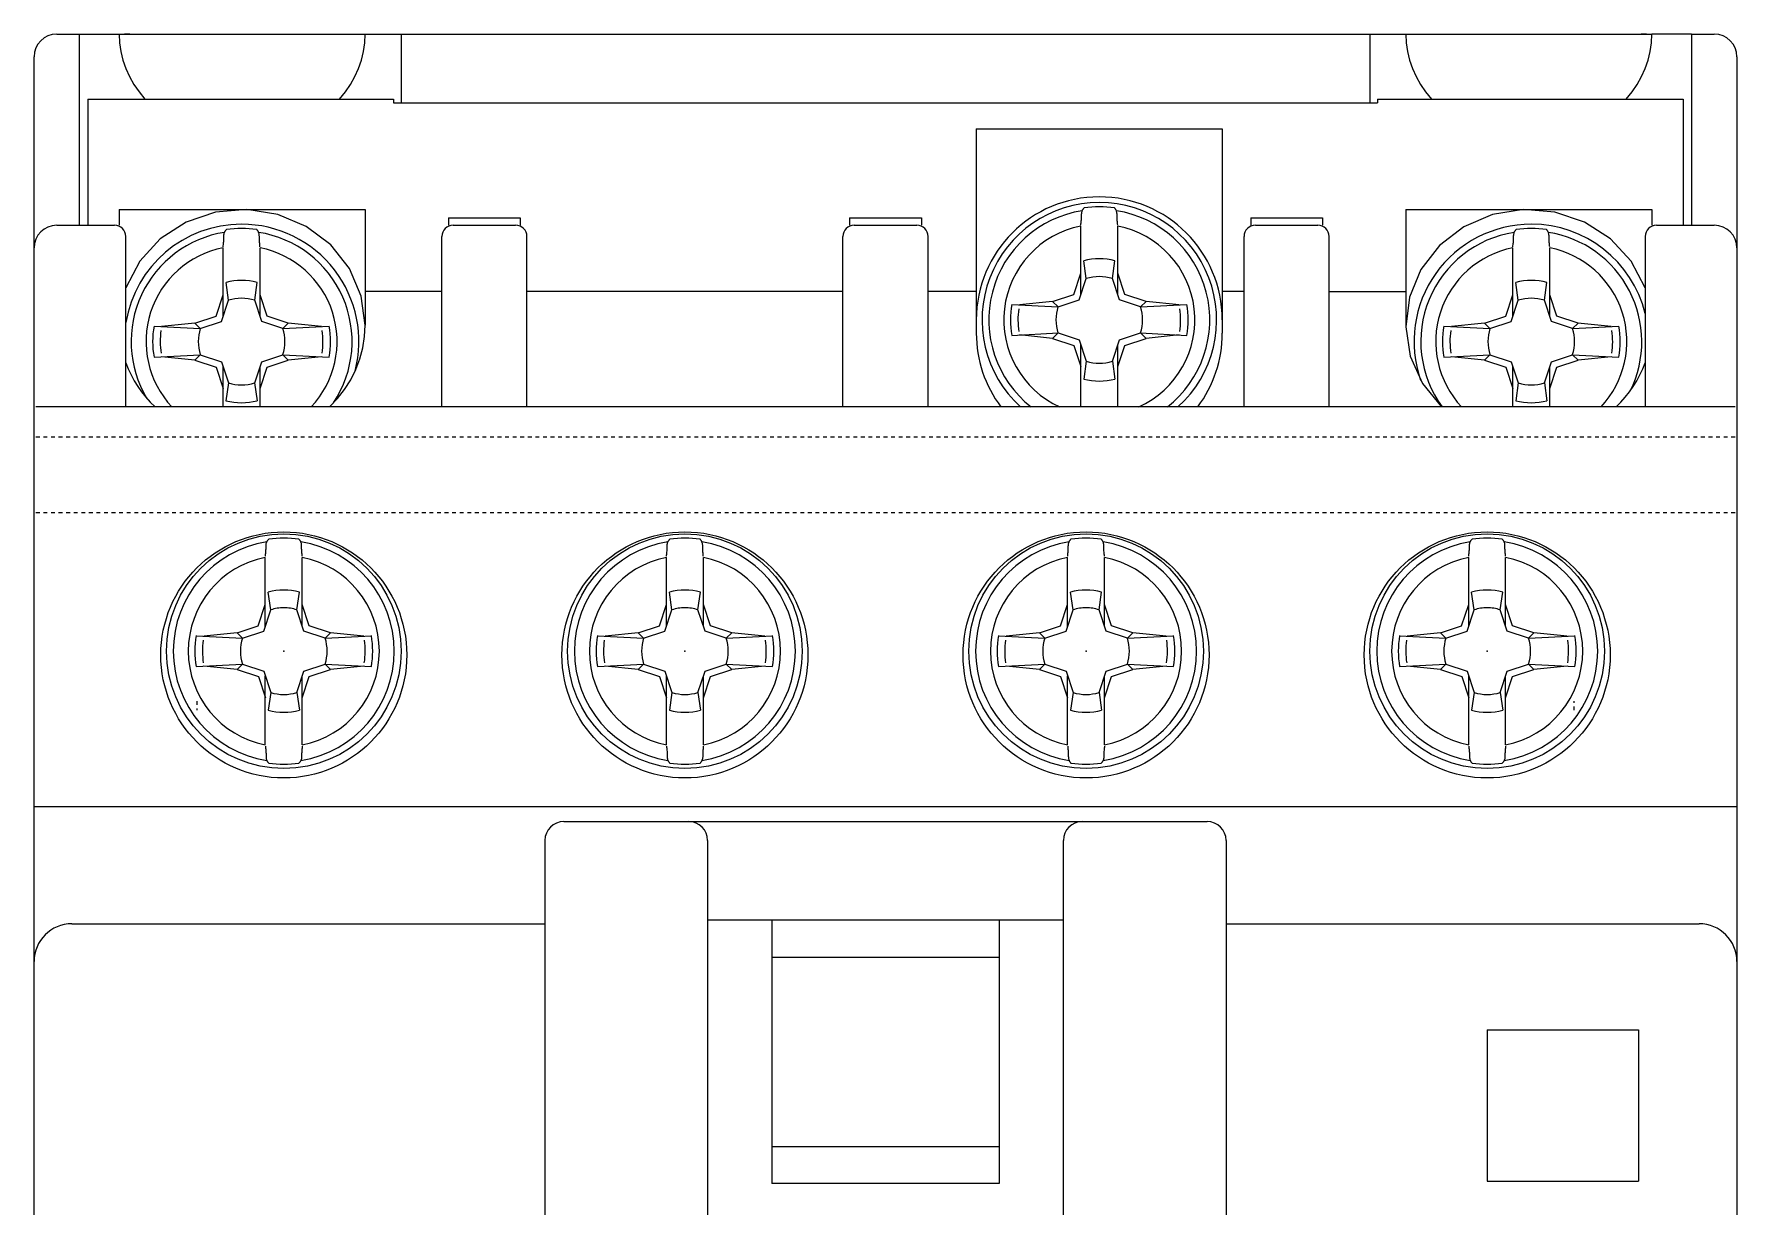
# Model space of a CAD drawing. Extents: x 0 to 45, y 0 to 119.
# Drawn here: x 0 to 45, y 88.26 to 119.24 of the extents above; entities that cross this region are included whole.
import ezdxf

# ---------------------------------------------------------------- set-up
doc = ezdxf.new("R2010")
doc.units = 0
doc.linetypes.add('CADRA_NC', pattern=[0.266568, 0.022214, -0.066642, 0.022214, -0.066642, 0.022214, -0.066642])
doc.layers.add('ALPHA', color=255, linetype='CONTINUOUS')
doc.layers.add('HACHURES', color=9, linetype='CONTINUOUS')

# ---------------------------------------------------------------- blocks, each defined once
blk = doc.blocks.new('ƯETYWETYWETYE2WT')
at = {"layer": 'ALPHA'}
for p, q in [((161201.772, 61702.559), (161243.922, 61702.559)), ((161202.372, 61697.509), (161202.372, 61702.559)), ((161210.872, 61702.559), (161210.872, 61700.743)), ((161236.472, 61702.559), (161236.472, 61700.743)), ((161244.972, 61702.559), (161243.922, 61702.559)), ((161244.972, 61702.559), (161244.972, 61697.509)), ((161244.972, 61702.559), (161245.572, 61702.559)), ((161201.172, 61632.859), (161201.172, 61701.959)), ((161246.172, 61701.959), (161246.172, 61632.859)), ((161202.597, 61700.841), (161202.597, 61697.509)), ((161202.597, 61700.841), (161210.672, 61700.841)), ((161210.672, 61700.841), (161210.672, 61700.743)), ((161236.672, 61700.841), (161236.672, 61700.743)), ((161236.672, 61700.841), (161244.747, 61700.841)), ((161244.747, 61700.841), (161244.747, 61697.509)), ((161210.672, 61700.743), (161236.672, 61700.743)), ((161226.072, 61700.059), (161232.572, 61700.059)), ((161226.072, 61700.059), (161226.072, 61694.659)), ((161232.572, 61700.059), (161232.572, 61694.659)), ((161203.422, 61697.926), (161209.922, 61697.926)), ((161203.422, 61697.926), (161203.422, 61697.509)), ((161209.922, 61697.926), (161209.922, 61694.866)), ((161212.123, 61697.709), (161212.123, 61697.509)), ((161212.123, 61697.709), (161214.022, 61697.709)), ((161214.022, 61697.709), (161214.022, 61697.509)), ((161222.722, 61697.709), (161222.722, 61697.509)), ((161222.722, 61697.709), (161224.622, 61697.709)), ((161224.622, 61697.709), (161224.622, 61697.509)), ((161233.322, 61697.709), (161233.322, 61697.509)), ((161233.322, 61697.709), (161235.222, 61697.709)), ((161235.222, 61697.709), (161235.222, 61697.509)), ((161237.422, 61697.926), (161243.922, 61697.926)), ((161237.422, 61697.926), (161237.422, 61694.866)), ((161243.922, 61697.926), (161243.922, 61697.509)), ((161201.772, 61697.509), (161203.297, 61697.509)), ((161212.247, 61697.509), (161213.897, 61697.509)), ((161222.847, 61697.509), (161224.497, 61697.509)), ((161228.833, 61695.664), (161228.833, 61697.486)), ((161229.81, 61695.668), (161229.81, 61697.486)), ((161233.447, 61697.509), (161235.097, 61697.509)), ((161244.047, 61697.509), (161245.572, 61697.509)), ((161203.597, 61692.709), (161203.597, 61697.209)), ((161206.167, 61695.091), (161206.167, 61696.913)), ((161207.144, 61695.095), (161207.144, 61696.913)), ((161211.947, 61692.709), (161211.947, 61697.209)), ((161214.197, 61692.709), (161214.197, 61697.209)), ((161222.547, 61692.709), (161222.547, 61697.209)), ((161224.797, 61692.709), (161224.797, 61697.209)), ((161233.147, 61692.709), (161233.147, 61697.209)), ((161235.397, 61692.709), (161235.397, 61697.209)), ((161240.249, 61695.091), (161240.249, 61696.913)), ((161241.226, 61695.095), (161241.226, 61696.913)), ((161243.747, 61697.209), (161243.747, 61692.709)), ((161228.977, 61696.101), (161228.911, 61696.57)), ((161229.667, 61696.101), (161229.734, 61696.571)), ((161206.312, 61695.527), (161206.245, 61695.997)), ((161207.002, 61695.527), (161207.068, 61695.997)), ((161228.647, 61695.679), (161228.833, 61696.245)), ((161228.792, 61695.539), (161228.977, 61696.101)), ((161229.853, 61695.539), (161229.667, 61696.101)), ((161229.995, 61695.682), (161229.81, 61696.243)), ((161240.393, 61695.527), (161240.326, 61695.997)), ((161241.083, 61695.527), (161241.149, 61695.997)), ((161205.981, 61695.106), (161206.167, 61695.671)), ((161206.126, 61694.966), (161206.312, 61695.527)), ((161207.187, 61694.966), (161207.002, 61695.527)), ((161207.33, 61695.109), (161207.144, 61695.67)), ((161211.947, 61695.759), (161209.923, 61695.759)), ((161222.547, 61695.759), (161214.197, 61695.759)), ((161226.072, 61695.759), (161224.797, 61695.759)), ((161228.089, 61695.495), (161227.21, 61695.407)), ((161228.089, 61695.495), (161228.647, 61695.679)), ((161228.231, 61695.354), (161228.089, 61695.495)), ((161228.231, 61695.354), (161228.792, 61695.539)), ((161230.414, 61695.354), (161229.853, 61695.539)), ((161230.557, 61695.497), (161229.996, 61695.682)), ((161230.414, 61695.354), (161230.557, 61695.497)), ((161231.435, 61695.407), (161230.556, 61695.495)), ((161233.147, 61695.759), (161232.572, 61695.759)), ((161235.397, 61695.759), (161237.422, 61695.759)), ((161240.062, 61695.106), (161240.249, 61695.671)), ((161240.208, 61694.966), (161240.393, 61695.527)), ((161241.268, 61694.966), (161241.083, 61695.527)), ((161241.411, 61695.109), (161241.226, 61695.67)), ((161205.423, 61694.922), (161205.981, 61695.106)), ((161207.891, 61694.923), (161207.33, 61695.109)), ((161227.008, 61695.418), (161228.231, 61695.354)), ((161230.414, 61695.354), (161231.637, 61695.418)), ((161239.505, 61694.922), (161240.062, 61695.106)), ((161241.973, 61694.923), (161241.411, 61695.109)), ((161204.342, 61694.845), (161205.565, 61694.78)), ((161205.423, 61694.922), (161204.544, 61694.834)), ((161205.565, 61694.781), (161205.423, 61694.922)), ((161205.565, 61694.78), (161206.126, 61694.966)), ((161207.748, 61694.78), (161207.187, 61694.966)), ((161207.748, 61694.78), (161207.891, 61694.923)), ((161207.748, 61694.78), (161208.971, 61694.845)), ((161208.769, 61694.834), (161207.89, 61694.922)), ((161227.008, 61694.6), (161228.231, 61694.664)), ((161228.088, 61694.521), (161227.21, 61694.61)), ((161228.088, 61694.521), (161228.231, 61694.664)), ((161228.231, 61694.664), (161228.792, 61694.478)), ((161229.853, 61694.478), (161230.414, 61694.664)), ((161230.414, 61694.664), (161231.637, 61694.6)), ((161230.557, 61694.521), (161230.414, 61694.664)), ((161231.435, 61694.61), (161230.557, 61694.521)), ((161238.424, 61694.845), (161239.646, 61694.78)), ((161239.505, 61694.922), (161238.625, 61694.834)), ((161239.646, 61694.78), (161239.505, 61694.922)), ((161239.646, 61694.78), (161240.208, 61694.966)), ((161241.83, 61694.78), (161241.268, 61694.966)), ((161241.83, 61694.78), (161241.973, 61694.923)), ((161241.83, 61694.78), (161243.052, 61694.845)), ((161242.851, 61694.834), (161241.971, 61694.922)), ((161204.342, 61694.026), (161205.565, 61694.09)), ((161205.422, 61693.948), (161205.565, 61694.09)), ((161205.565, 61694.09), (161206.126, 61693.905)), ((161207.187, 61693.905), (161207.748, 61694.09)), ((161207.891, 61693.948), (161207.748, 61694.09)), ((161207.748, 61694.09), (161208.971, 61694.026)), ((161228.088, 61694.521), (161228.649, 61694.336)), ((161228.649, 61694.336), (161228.835, 61693.774)), ((161228.792, 61694.478), (161228.977, 61693.917)), ((161228.833, 61692.709), (161228.833, 61694.353)), ((161229.667, 61693.917), (161229.853, 61694.478)), ((161229.81, 61692.709), (161229.81, 61694.349)), ((161229.81, 61693.774), (161229.996, 61694.336)), ((161229.996, 61694.336), (161230.557, 61694.521)), ((161238.424, 61694.026), (161239.646, 61694.09)), ((161239.504, 61693.948), (161239.646, 61694.09)), ((161239.646, 61694.09), (161240.208, 61693.905)), ((161241.268, 61693.905), (161241.83, 61694.09)), ((161241.83, 61694.09), (161243.052, 61694.026)), ((161241.973, 61693.948), (161241.83, 61694.09)), ((161205.422, 61693.948), (161204.544, 61694.037)), ((161205.422, 61693.948), (161205.983, 61693.762)), ((161205.983, 61693.762), (161206.169, 61693.201)), ((161206.126, 61693.905), (161206.312, 61693.344)), ((161206.167, 61692.709), (161206.167, 61693.78)), ((161207.002, 61693.344), (161207.187, 61693.905)), ((161207.144, 61692.709), (161207.144, 61693.776)), ((161207.144, 61693.201), (161207.33, 61693.762)), ((161207.33, 61693.762), (161207.891, 61693.948)), ((161208.769, 61694.037), (161207.891, 61693.948)), ((161228.977, 61693.917), (161228.91, 61693.447)), ((161229.667, 61693.917), (161229.734, 61693.447)), ((161239.504, 61693.948), (161238.625, 61694.037)), ((161239.504, 61693.948), (161240.065, 61693.762)), ((161240.065, 61693.762), (161240.25, 61693.201)), ((161240.208, 61693.905), (161240.393, 61693.344)), ((161240.249, 61692.709), (161240.249, 61693.78)), ((161241.083, 61693.344), (161241.268, 61693.905)), ((161241.226, 61692.709), (161241.226, 61693.776)), ((161241.226, 61693.201), (161241.411, 61693.762)), ((161241.411, 61693.762), (161241.973, 61693.948)), ((161242.851, 61694.037), (161241.973, 61693.948)), ((161206.312, 61693.344), (161206.244, 61692.874)), ((161207.001, 61693.344), (161207.068, 61692.874)), ((161240.393, 61693.344), (161240.326, 61692.874)), ((161241.083, 61693.344), (161241.15, 61692.874)), ((161246.122, 61692.709), (161201.222, 61692.709)), ((161207.283, 61686.914), (161207.283, 61688.736)), ((161208.26, 61686.918), (161208.26, 61688.736)), ((161217.883, 61686.914), (161217.883, 61688.736)), ((161218.86, 61686.918), (161218.86, 61688.736)), ((161228.483, 61686.914), (161228.483, 61688.736)), ((161229.46, 61686.918), (161229.46, 61688.736)), ((161239.083, 61686.914), (161239.083, 61688.736)), ((161240.06, 61686.918), (161240.06, 61688.736)), ((161207.427, 61687.351), (161207.361, 61687.82)), ((161208.117, 61687.351), (161208.184, 61687.821)), ((161218.027, 61687.351), (161217.961, 61687.82)), ((161218.717, 61687.351), (161218.784, 61687.821)), ((161228.627, 61687.351), (161228.561, 61687.82)), ((161229.317, 61687.351), (161229.384, 61687.821)), ((161239.227, 61687.351), (161239.161, 61687.82)), ((161239.917, 61687.351), (161239.984, 61687.821)), ((161207.097, 61686.929), (161207.283, 61687.495)), ((161207.242, 61686.789), (161207.427, 61687.351)), ((161208.303, 61686.789), (161208.117, 61687.351)), ((161208.445, 61686.932), (161208.26, 61687.493)), ((161217.697, 61686.929), (161217.883, 61687.495)), ((161217.842, 61686.789), (161218.027, 61687.351)), ((161218.903, 61686.789), (161218.717, 61687.351)), ((161219.046, 61686.932), (161218.86, 61687.493)), ((161228.297, 61686.929), (161228.483, 61687.495)), ((161228.442, 61686.789), (161228.627, 61687.351)), ((161229.503, 61686.789), (161229.317, 61687.351)), ((161229.646, 61686.932), (161229.46, 61687.493)), ((161238.897, 61686.929), (161239.083, 61687.495)), ((161239.042, 61686.789), (161239.227, 61687.351)), ((161240.103, 61686.789), (161239.917, 61687.351)), ((161240.245, 61686.932), (161240.06, 61687.493)), ((161206.539, 61686.745), (161207.097, 61686.929)), ((161209.007, 61686.747), (161208.445, 61686.932)), ((161217.139, 61686.745), (161217.697, 61686.929)), ((161219.607, 61686.747), (161219.046, 61686.932)), ((161227.739, 61686.745), (161228.297, 61686.929)), ((161230.207, 61686.747), (161229.646, 61686.932)), ((161238.339, 61686.745), (161238.897, 61686.929)), ((161240.807, 61686.747), (161240.245, 61686.932)), ((161205.458, 61686.668), (161206.681, 61686.604)), ((161206.539, 61686.745), (161205.66, 61686.657)), ((161206.681, 61686.604), (161206.539, 61686.745)), ((161206.681, 61686.604), (161207.242, 61686.789)), ((161208.864, 61686.604), (161208.303, 61686.789)), ((161208.864, 61686.604), (161209.007, 61686.747)), ((161208.864, 61686.604), (161210.087, 61686.668)), ((161209.885, 61686.657), (161209.006, 61686.745)), ((161216.058, 61686.668), (161217.281, 61686.604)), ((161217.139, 61686.745), (161216.26, 61686.657)), ((161217.281, 61686.604), (161217.139, 61686.745)), ((161217.281, 61686.604), (161217.842, 61686.789)), ((161219.464, 61686.604), (161218.903, 61686.789)), ((161219.464, 61686.604), (161219.607, 61686.747)), ((161219.464, 61686.604), (161220.687, 61686.668)), ((161220.485, 61686.657), (161219.606, 61686.745)), ((161226.658, 61686.668), (161227.881, 61686.604)), ((161227.739, 61686.745), (161226.86, 61686.657)), ((161227.881, 61686.604), (161227.739, 61686.745)), ((161227.881, 61686.604), (161228.442, 61686.789)), ((161230.064, 61686.604), (161229.503, 61686.789)), ((161230.064, 61686.604), (161230.207, 61686.747)), ((161230.064, 61686.604), (161231.287, 61686.668)), ((161231.085, 61686.657), (161230.206, 61686.745)), ((161237.258, 61686.668), (161238.481, 61686.604)), ((161238.339, 61686.745), (161237.46, 61686.657)), ((161238.481, 61686.604), (161238.339, 61686.745)), ((161238.481, 61686.604), (161239.042, 61686.789)), ((161240.664, 61686.604), (161240.103, 61686.789)), ((161240.664, 61686.604), (161240.807, 61686.747)), ((161240.664, 61686.604), (161241.887, 61686.668)), ((161241.685, 61686.657), (161240.806, 61686.745)), ((161205.458, 61685.85), (161206.681, 61685.914)), ((161206.538, 61685.771), (161205.66, 61685.86)), ((161206.538, 61685.771), (161206.681, 61685.914)), ((161206.538, 61685.771), (161207.099, 61685.586)), ((161206.681, 61685.914), (161207.242, 61685.728)), ((161207.099, 61685.586), (161207.285, 61685.024)), ((161207.242, 61685.728), (161207.427, 61685.167)), ((161207.283, 61683.782), (161207.283, 61685.603)), ((161208.117, 61685.167), (161208.303, 61685.728)), ((161208.26, 61683.781), (161208.26, 61685.599)), ((161208.26, 61685.024), (161208.445, 61685.586)), ((161208.303, 61685.728), (161208.864, 61685.914)), ((161208.445, 61685.586), (161209.007, 61685.771)), ((161209.007, 61685.771), (161208.864, 61685.914)), ((161208.864, 61685.914), (161210.087, 61685.85)), ((161209.885, 61685.86), (161209.007, 61685.771)), ((161216.058, 61685.85), (161217.281, 61685.914)), ((161217.138, 61685.771), (161216.26, 61685.86)), ((161217.138, 61685.771), (161217.281, 61685.914)), ((161217.138, 61685.771), (161217.699, 61685.586)), ((161217.281, 61685.914), (161217.842, 61685.728)), ((161217.699, 61685.586), (161217.885, 61685.024)), ((161217.842, 61685.728), (161218.027, 61685.167)), ((161217.883, 61683.782), (161217.883, 61685.603)), ((161218.717, 61685.167), (161218.903, 61685.728)), ((161218.86, 61683.781), (161218.86, 61685.599)), ((161218.86, 61685.024), (161219.046, 61685.586)), ((161218.903, 61685.728), (161219.464, 61685.914)), ((161219.046, 61685.586), (161219.607, 61685.771)), ((161219.607, 61685.771), (161219.464, 61685.914)), ((161219.464, 61685.914), (161220.687, 61685.85)), ((161220.485, 61685.86), (161219.607, 61685.771)), ((161226.658, 61685.85), (161227.881, 61685.914)), ((161227.738, 61685.771), (161226.86, 61685.86)), ((161227.738, 61685.771), (161227.881, 61685.914)), ((161227.738, 61685.771), (161228.299, 61685.586)), ((161227.881, 61685.914), (161228.442, 61685.728)), ((161228.299, 61685.586), (161228.485, 61685.024)), ((161228.442, 61685.728), (161228.627, 61685.167)), ((161228.483, 61683.782), (161228.483, 61685.603)), ((161229.317, 61685.167), (161229.503, 61685.728)), ((161229.46, 61683.781), (161229.46, 61685.599)), ((161229.46, 61685.024), (161229.646, 61685.586)), ((161229.503, 61685.728), (161230.064, 61685.914)), ((161229.646, 61685.586), (161230.207, 61685.771)), ((161230.207, 61685.771), (161230.064, 61685.914)), ((161230.064, 61685.914), (161231.287, 61685.85)), ((161231.085, 61685.86), (161230.207, 61685.771)), ((161237.258, 61685.85), (161238.481, 61685.914)), ((161238.338, 61685.771), (161237.46, 61685.86)), ((161238.338, 61685.771), (161238.481, 61685.914)), ((161238.338, 61685.771), (161238.899, 61685.586)), ((161238.481, 61685.914), (161239.042, 61685.728)), ((161238.899, 61685.586), (161239.085, 61685.024)), ((161239.042, 61685.728), (161239.227, 61685.167)), ((161239.083, 61683.782), (161239.083, 61685.603)), ((161239.917, 61685.167), (161240.103, 61685.728)), ((161240.06, 61683.781), (161240.06, 61685.599)), ((161240.06, 61685.024), (161240.245, 61685.586)), ((161240.103, 61685.728), (161240.664, 61685.914)), ((161240.245, 61685.586), (161240.807, 61685.771)), ((161240.807, 61685.771), (161240.664, 61685.914)), ((161240.664, 61685.914), (161241.887, 61685.85)), ((161241.685, 61685.86), (161240.807, 61685.771)), ((161207.427, 61685.167), (161207.36, 61684.697)), ((161208.117, 61685.167), (161208.184, 61684.697)), ((161218.027, 61685.167), (161217.96, 61684.697)), ((161218.717, 61685.167), (161218.784, 61684.697)), ((161228.627, 61685.167), (161228.56, 61684.697)), ((161229.317, 61685.167), (161229.384, 61684.697)), ((161239.227, 61685.167), (161239.16, 61684.697)), ((161239.917, 61685.167), (161239.984, 61684.697)), ((161201.172, 61682.159), (161246.172, 61682.159)), ((161215.172, 61681.759), (161232.172, 61681.759)), ((161214.672, 61681.259), (161214.672, 61670.759)), ((161218.972, 61681.259), (161218.972, 61670.759)), ((161228.372, 61670.759), (161228.372, 61681.259)), ((161232.672, 61681.259), (161232.672, 61670.759)), ((161202.172, 61679.059), (161214.672, 61679.059)), ((161218.972, 61679.159), (161228.372, 61679.159)), ((161220.672, 61679.159), (161220.672, 61672.198)), ((161226.672, 61679.159), (161226.672, 61672.198)), ((161232.672, 61679.059), (161245.172, 61679.059)), ((161220.672, 61678.179), (161226.672, 61678.179)), ((161239.572, 61676.259), (161243.572, 61676.259)), ((161239.572, 61676.259), (161239.572, 61672.259)), ((161243.572, 61676.259), (161243.572, 61672.259)), ((161220.672, 61673.179), (161226.672, 61673.179)), ((161226.672, 61672.198), (161220.672, 61672.198)), ((161239.572, 61672.259), (161243.572, 61672.259))]:
    blk.add_line(p, q, dxfattribs=at)
for points in [[(161203.422, 61702.559), (161203.433, 61702.328), (161203.466, 61702.099), (161203.521, 61701.873), (161203.597, 61701.651), (161203.693, 61701.436), (161203.81, 61701.228), (161203.946, 61701.029), (161204.101, 61700.841)], [(161209.244, 61700.841), (161209.399, 61701.029), (161209.535, 61701.228), (161209.652, 61701.436), (161209.748, 61701.651), (161209.824, 61701.873), (161209.879, 61702.099), (161209.911, 61702.328), (161209.922, 61702.559)], [(161237.422, 61702.559), (161237.433, 61702.328), (161237.466, 61702.099), (161237.521, 61701.873), (161237.597, 61701.651), (161237.693, 61701.436), (161237.81, 61701.228), (161237.946, 61701.029), (161238.101, 61700.841)], [(161243.244, 61700.841), (161243.399, 61701.029), (161243.535, 61701.228), (161243.652, 61701.436), (161243.748, 61701.651), (161243.824, 61701.873), (161243.879, 61702.099), (161243.911, 61702.328), (161243.922, 61702.559)], [(161209.922, 61694.866), (161209.817, 61695.64), (161209.507, 61696.363), (161209.013, 61696.989), (161208.366, 61697.478), (161207.61, 61697.796), (161206.793, 61697.924), (161205.968, 61697.853), (161205.188, 61697.588), (161204.505, 61697.147), (161203.963, 61696.556), (161203.597, 61695.857)], [(161228.836, 61697.514), (161228.838, 61697.542), (161228.841, 61697.571), (161228.844, 61697.599), (161228.847, 61697.627), (161228.849, 61697.655), (161228.851, 61697.684), (161228.852, 61697.713), (161228.853, 61697.736), (161228.853, 61697.759), (161228.853, 61697.783), (161228.854, 61697.806), (161228.856, 61697.829), (161228.86, 61697.851), (161228.865, 61697.873), (161228.872, 61697.894), (161228.877, 61697.904), (161228.882, 61697.914), (161228.888, 61697.924), (161228.894, 61697.933), (161228.901, 61697.942), (161228.908, 61697.951), (161228.915, 61697.96), (161228.922, 61697.968)], [(161229.808, 61697.515), (161229.806, 61697.543), (161229.803, 61697.571), (161229.8, 61697.599), (161229.798, 61697.627), (161229.795, 61697.655), (161229.794, 61697.684), (161229.792, 61697.713), (161229.792, 61697.736), (161229.792, 61697.759), (161229.792, 61697.783), (161229.791, 61697.806), (161229.789, 61697.829), (161229.785, 61697.851), (161229.78, 61697.873), (161229.772, 61697.894), (161229.768, 61697.904), (161229.763, 61697.914), (161229.757, 61697.924), (161229.751, 61697.933), (161229.744, 61697.942), (161229.737, 61697.951), (161229.73, 61697.96), (161229.722, 61697.968)], [(161243.747, 61695.857), (161243.38, 61696.559), (161242.834, 61697.151), (161242.147, 61697.593), (161241.363, 61697.856), (161240.534, 61697.923), (161239.714, 61697.79), (161238.957, 61697.465), (161238.312, 61696.97), (161237.822, 61696.337), (161237.519, 61695.607), (161237.423, 61694.829), (161237.539, 61694.053), (161237.861, 61693.331), (161238.368, 61692.709)], [(161206.17, 61696.941), (161206.172, 61696.969), (161206.175, 61696.997), (161206.178, 61697.025), (161206.181, 61697.054), (161206.183, 61697.082), (161206.185, 61697.111), (161206.186, 61697.139), (161206.187, 61697.163), (161206.187, 61697.186), (161206.187, 61697.209), (161206.188, 61697.232), (161206.19, 61697.255), (161206.194, 61697.278), (161206.199, 61697.3), (161206.206, 61697.321), (161206.211, 61697.331), (161206.216, 61697.341), (161206.222, 61697.35), (161206.228, 61697.36), (161206.235, 61697.369), (161206.242, 61697.378), (161206.249, 61697.386), (161206.256, 61697.395)], [(161207.142, 61696.941), (161207.14, 61696.969), (161207.137, 61696.997), (161207.134, 61697.026), (161207.132, 61697.054), (161207.129, 61697.082), (161207.128, 61697.111), (161207.126, 61697.139), (161207.126, 61697.163), (161207.126, 61697.186), (161207.126, 61697.209), (161207.125, 61697.232), (161207.123, 61697.255), (161207.119, 61697.278), (161207.114, 61697.3), (161207.106, 61697.321), (161207.102, 61697.331), (161207.097, 61697.341), (161207.091, 61697.35), (161207.085, 61697.36), (161207.078, 61697.369), (161207.071, 61697.378), (161207.064, 61697.386), (161207.056, 61697.395)], [(161240.251, 61696.941), (161240.254, 61696.969), (161240.257, 61696.997), (161240.26, 61697.025), (161240.263, 61697.054), (161240.265, 61697.082), (161240.267, 61697.111), (161240.268, 61697.139), (161240.268, 61697.163), (161240.269, 61697.186), (161240.269, 61697.209), (161240.27, 61697.232), (161240.272, 61697.255), (161240.275, 61697.278), (161240.281, 61697.3), (161240.288, 61697.321), (161240.293, 61697.331), (161240.298, 61697.341), (161240.304, 61697.35), (161240.31, 61697.36), (161240.316, 61697.369), (161240.323, 61697.378), (161240.331, 61697.386), (161240.338, 61697.395)], [(161241.224, 61696.941), (161241.221, 61696.969), (161241.219, 61696.997), (161241.216, 61697.026), (161241.213, 61697.054), (161241.211, 61697.082), (161241.209, 61697.111), (161241.208, 61697.139), (161241.208, 61697.163), (161241.208, 61697.186), (161241.207, 61697.209), (161241.206, 61697.232), (161241.204, 61697.255), (161241.201, 61697.278), (161241.196, 61697.3), (161241.188, 61697.321), (161241.183, 61697.331), (161241.178, 61697.341), (161241.172, 61697.35), (161241.166, 61697.36), (161241.16, 61697.369), (161241.153, 61697.378), (161241.146, 61697.386), (161241.138, 61697.395)], [(161208.977, 61692.709), (161209.19, 61692.931), (161209.379, 61693.172), (161209.542, 61693.429), (161209.677, 61693.699), (161209.784, 61693.981), (161209.861, 61694.271), (161209.907, 61694.567), (161209.922, 61694.866)], [(161203.597, 61693.876), (161203.662, 61693.713), (161203.736, 61693.555), (161203.819, 61693.401), (161203.912, 61693.251), (161204.014, 61693.107), (161204.124, 61692.968), (161204.242, 61692.835), (161204.368, 61692.709)], [(161242.977, 61692.709), (161243.103, 61692.835), (161243.221, 61692.968), (161243.331, 61693.107), (161243.433, 61693.251), (161243.525, 61693.401), (161243.609, 61693.555), (161243.683, 61693.713), (161243.747, 61693.876)], [(161207.286, 61688.764), (161207.288, 61688.792), (161207.291, 61688.821), (161207.294, 61688.849), (161207.297, 61688.877), (161207.299, 61688.905), (161207.301, 61688.934), (161207.302, 61688.963), (161207.303, 61688.986), (161207.303, 61689.009), (161207.303, 61689.033), (161207.304, 61689.056), (161207.306, 61689.079), (161207.31, 61689.101), (161207.315, 61689.123), (161207.322, 61689.144), (161207.327, 61689.154), (161207.332, 61689.164), (161207.338, 61689.174), (161207.344, 61689.183), (161207.351, 61689.192), (161207.358, 61689.201), (161207.365, 61689.21), (161207.372, 61689.218)], [(161208.258, 61688.765), (161208.256, 61688.793), (161208.253, 61688.821), (161208.25, 61688.849), (161208.248, 61688.877), (161208.245, 61688.905), (161208.244, 61688.934), (161208.242, 61688.963), (161208.242, 61688.986), (161208.242, 61689.009), (161208.242, 61689.033), (161208.241, 61689.056), (161208.239, 61689.079), (161208.235, 61689.101), (161208.23, 61689.123), (161208.222, 61689.144), (161208.218, 61689.154), (161208.213, 61689.164), (161208.207, 61689.174), (161208.201, 61689.183), (161208.194, 61689.192), (161208.187, 61689.201), (161208.18, 61689.21), (161208.172, 61689.218)], [(161217.886, 61688.764), (161217.888, 61688.792), (161217.891, 61688.821), (161217.894, 61688.849), (161217.897, 61688.877), (161217.899, 61688.905), (161217.901, 61688.934), (161217.902, 61688.963), (161217.903, 61688.986), (161217.903, 61689.009), (161217.903, 61689.033), (161217.904, 61689.056), (161217.906, 61689.079), (161217.91, 61689.101), (161217.915, 61689.123), (161217.922, 61689.144), (161217.927, 61689.154), (161217.932, 61689.164), (161217.938, 61689.174), (161217.944, 61689.183), (161217.951, 61689.192), (161217.958, 61689.201), (161217.965, 61689.21), (161217.972, 61689.218)], [(161218.858, 61688.765), (161218.856, 61688.793), (161218.853, 61688.821), (161218.85, 61688.849), (161218.848, 61688.877), (161218.845, 61688.905), (161218.844, 61688.934), (161218.842, 61688.963), (161218.842, 61688.986), (161218.842, 61689.009), (161218.842, 61689.033), (161218.841, 61689.056), (161218.839, 61689.079), (161218.835, 61689.101), (161218.83, 61689.123), (161218.822, 61689.144), (161218.818, 61689.154), (161218.813, 61689.164), (161218.807, 61689.174), (161218.801, 61689.183), (161218.794, 61689.192), (161218.787, 61689.201), (161218.78, 61689.21), (161218.772, 61689.218)], [(161228.486, 61688.764), (161228.488, 61688.792), (161228.491, 61688.821), (161228.494, 61688.849), (161228.497, 61688.877), (161228.499, 61688.905), (161228.501, 61688.934), (161228.502, 61688.963), (161228.503, 61688.986), (161228.503, 61689.009), (161228.503, 61689.033), (161228.504, 61689.056), (161228.506, 61689.079), (161228.51, 61689.101), (161228.515, 61689.123), (161228.522, 61689.144), (161228.527, 61689.154), (161228.532, 61689.164), (161228.538, 61689.174), (161228.544, 61689.183), (161228.551, 61689.192), (161228.558, 61689.201), (161228.565, 61689.21), (161228.572, 61689.218)], [(161229.458, 61688.765), (161229.456, 61688.793), (161229.453, 61688.821), (161229.45, 61688.849), (161229.448, 61688.877), (161229.445, 61688.905), (161229.444, 61688.934), (161229.442, 61688.963), (161229.442, 61688.986), (161229.442, 61689.009), (161229.442, 61689.033), (161229.441, 61689.056), (161229.439, 61689.079), (161229.435, 61689.101), (161229.43, 61689.123), (161229.422, 61689.144), (161229.418, 61689.154), (161229.413, 61689.164), (161229.407, 61689.174), (161229.401, 61689.183), (161229.394, 61689.192), (161229.387, 61689.201), (161229.38, 61689.21), (161229.372, 61689.218)], [(161239.086, 61688.764), (161239.088, 61688.792), (161239.091, 61688.821), (161239.094, 61688.849), (161239.097, 61688.877), (161239.099, 61688.905), (161239.101, 61688.934), (161239.102, 61688.963), (161239.103, 61688.986), (161239.103, 61689.009), (161239.103, 61689.033), (161239.104, 61689.056), (161239.106, 61689.079), (161239.11, 61689.101), (161239.115, 61689.123), (161239.122, 61689.144), (161239.127, 61689.154), (161239.132, 61689.164), (161239.138, 61689.174), (161239.144, 61689.183), (161239.151, 61689.192), (161239.158, 61689.201), (161239.165, 61689.21), (161239.172, 61689.218)], [(161240.058, 61688.765), (161240.056, 61688.793), (161240.053, 61688.821), (161240.05, 61688.849), (161240.048, 61688.877), (161240.045, 61688.905), (161240.044, 61688.934), (161240.042, 61688.963), (161240.042, 61688.986), (161240.042, 61689.009), (161240.042, 61689.033), (161240.041, 61689.056), (161240.039, 61689.079), (161240.035, 61689.101), (161240.03, 61689.123), (161240.022, 61689.144), (161240.018, 61689.154), (161240.013, 61689.164), (161240.007, 61689.174), (161240.001, 61689.183), (161239.994, 61689.192), (161239.987, 61689.201), (161239.98, 61689.21), (161239.972, 61689.218)], [(161207.286, 61683.753), (161207.288, 61683.725), (161207.291, 61683.697), (161207.294, 61683.669), (161207.297, 61683.641), (161207.299, 61683.612), (161207.301, 61683.584), (161207.302, 61683.555), (161207.303, 61683.532), (161207.303, 61683.508), (161207.303, 61683.485), (161207.304, 61683.462), (161207.306, 61683.439), (161207.31, 61683.417), (161207.315, 61683.395), (161207.322, 61683.374), (161207.327, 61683.364), (161207.332, 61683.354), (161207.338, 61683.344), (161207.344, 61683.335), (161207.351, 61683.325), (161207.358, 61683.317), (161207.365, 61683.308), (161207.372, 61683.299)], [(161208.258, 61683.753), (161208.256, 61683.725), (161208.253, 61683.697), (161208.25, 61683.669), (161208.248, 61683.641), (161208.245, 61683.612), (161208.244, 61683.584), (161208.242, 61683.555), (161208.242, 61683.532), (161208.242, 61683.508), (161208.242, 61683.485), (161208.241, 61683.462), (161208.239, 61683.439), (161208.235, 61683.417), (161208.23, 61683.395), (161208.222, 61683.374), (161208.218, 61683.364), (161208.213, 61683.354), (161208.207, 61683.344), (161208.201, 61683.335), (161208.194, 61683.325), (161208.187, 61683.317), (161208.18, 61683.308), (161208.172, 61683.299)], [(161217.886, 61683.753), (161217.888, 61683.725), (161217.891, 61683.697), (161217.894, 61683.669), (161217.897, 61683.641), (161217.899, 61683.612), (161217.901, 61683.584), (161217.902, 61683.555), (161217.903, 61683.532), (161217.903, 61683.508), (161217.903, 61683.485), (161217.904, 61683.462), (161217.906, 61683.439), (161217.91, 61683.417), (161217.915, 61683.395), (161217.922, 61683.374), (161217.927, 61683.364), (161217.932, 61683.354), (161217.938, 61683.344), (161217.944, 61683.335), (161217.951, 61683.325), (161217.958, 61683.317), (161217.965, 61683.308), (161217.972, 61683.299)], [(161218.858, 61683.753), (161218.856, 61683.725), (161218.853, 61683.697), (161218.85, 61683.669), (161218.848, 61683.641), (161218.845, 61683.612), (161218.844, 61683.584), (161218.842, 61683.555), (161218.842, 61683.532), (161218.842, 61683.508), (161218.842, 61683.485), (161218.841, 61683.462), (161218.839, 61683.439), (161218.835, 61683.417), (161218.83, 61683.395), (161218.822, 61683.374), (161218.818, 61683.364), (161218.813, 61683.354), (161218.807, 61683.344), (161218.801, 61683.335), (161218.794, 61683.325), (161218.787, 61683.317), (161218.78, 61683.308), (161218.772, 61683.299)], [(161228.486, 61683.753), (161228.488, 61683.725), (161228.491, 61683.697), (161228.494, 61683.669), (161228.497, 61683.641), (161228.499, 61683.612), (161228.501, 61683.584), (161228.502, 61683.555), (161228.503, 61683.532), (161228.503, 61683.508), (161228.503, 61683.485), (161228.504, 61683.462), (161228.506, 61683.439), (161228.51, 61683.417), (161228.515, 61683.395), (161228.522, 61683.374), (161228.527, 61683.364), (161228.532, 61683.354), (161228.538, 61683.344), (161228.544, 61683.335), (161228.551, 61683.325), (161228.558, 61683.317), (161228.565, 61683.308), (161228.572, 61683.299)], [(161229.458, 61683.753), (161229.456, 61683.725), (161229.453, 61683.697), (161229.45, 61683.669), (161229.448, 61683.641), (161229.445, 61683.612), (161229.444, 61683.584), (161229.442, 61683.555), (161229.442, 61683.532), (161229.442, 61683.508), (161229.442, 61683.485), (161229.441, 61683.462), (161229.439, 61683.439), (161229.435, 61683.417), (161229.43, 61683.395), (161229.422, 61683.374), (161229.418, 61683.364), (161229.413, 61683.354), (161229.407, 61683.344), (161229.401, 61683.335), (161229.394, 61683.325), (161229.387, 61683.317), (161229.38, 61683.308), (161229.372, 61683.299)], [(161239.086, 61683.753), (161239.088, 61683.725), (161239.091, 61683.697), (161239.094, 61683.669), (161239.097, 61683.641), (161239.099, 61683.612), (161239.101, 61683.584), (161239.102, 61683.555), (161239.103, 61683.532), (161239.103, 61683.508), (161239.103, 61683.485), (161239.104, 61683.462), (161239.106, 61683.439), (161239.11, 61683.417), (161239.115, 61683.395), (161239.122, 61683.374), (161239.127, 61683.364), (161239.132, 61683.354), (161239.138, 61683.344), (161239.144, 61683.335), (161239.151, 61683.325), (161239.158, 61683.317), (161239.165, 61683.308), (161239.172, 61683.299)], [(161240.058, 61683.753), (161240.056, 61683.725), (161240.053, 61683.697), (161240.05, 61683.669), (161240.048, 61683.641), (161240.045, 61683.612), (161240.044, 61683.584), (161240.042, 61683.555), (161240.042, 61683.532), (161240.042, 61683.508), (161240.042, 61683.485), (161240.041, 61683.462), (161240.039, 61683.439), (161240.035, 61683.417), (161240.03, 61683.395), (161240.022, 61683.374), (161240.018, 61683.364), (161240.013, 61683.354), (161240.007, 61683.344), (161240.001, 61683.335), (161239.994, 61683.325), (161239.987, 61683.317), (161239.98, 61683.308), (161239.972, 61683.299)]]:
    blk.add_lwpolyline(points, dxfattribs=at)
for centre, radius in [((161207.772, 61686.159), 3.25), ((161207.772, 61686.259), 3.1), ((161218.372, 61686.159), 3.25), ((161218.372, 61686.259), 3.1), ((161228.972, 61686.159), 3.25), ((161228.972, 61686.259), 3.1), ((161239.572, 61686.159), 3.25), ((161239.572, 61686.259), 3.1)]:
    blk.add_circle(centre, radius, dxfattribs=at)
for centre, radius, start, end in [((161201.772, 61701.959), 0.6, 90, 180), ((161203.705, 61700.559), 2, 90, 98.1099), ((161243.64, 61700.559), 2, 81.8877, 89.9999), ((161245.572, 61701.959), 0.6, 0, 90), ((161229.322, 61695.009), 3.25, 0, 180), ((161229.322, 61695.009), 3.1, 90, 227.8977), ((161229.322, 61695.009), 2.986, 82.3022, 97.6977), ((161229.322, 61695.009), 3.1, 312.1023, 89.9999), ((161201.772, 61696.909), 0.6, 90, 180), ((161203.297, 61697.209), 0.3, 0, 90), ((161206.656, 61694.436), 3.1, 90, 170.6717), ((161206.656, 61694.436), 2.986, 82.3022, 97.6977), ((161206.656, 61694.436), 3.1, 345.3656, 89.9999), ((161212.247, 61697.209), 0.3, 90, 180), ((161213.897, 61697.209), 0.3, 0, 90), ((161222.847, 61697.209), 0.3, 90, 180), ((161224.497, 61697.209), 0.3, 0, 90), ((161233.447, 61697.209), 0.3, 90, 180), ((161235.097, 61697.209), 0.3, 0, 90), ((161240.738, 61694.436), 3.1, 90, 199.1986), ((161240.738, 61694.436), 2.986, 82.3022, 97.6977), ((161240.738, 61694.436), 3.1, 13.8867, 89.9999), ((161244.047, 61697.209), 0.3, 90, 180), ((161245.572, 61696.909), 0.6, 0, 90), ((161229.322, 61695.009), 1.615, 75.2514, 104.7708), ((161206.656, 61694.436), 1.615, 75.2514, 104.7708), ((161229.322, 61695.009), 1.145, 72.4637, 107.5363), ((161240.738, 61694.436), 1.615, 75.2514, 104.7708), ((161206.656, 61694.436), 1.145, 72.4637, 107.5363), ((161240.738, 61694.436), 1.145, 72.4637, 107.5363), ((161229.322, 61695.009), 2.15, 172.2748, 188.2579), ((161229.322, 61695.009), 1.145, 162.4636, 197.5362), ((161229.322, 61695.009), 1.145, 342.4637, 17.5363), ((161229.322, 61695.009), 2.15, 351.7421, 7.7252), ((161206.656, 61694.436), 2.15, 172.2748, 188.2579), ((161206.656, 61694.436), 1.145, 162.4636, 197.5362), ((161206.656, 61694.436), 1.145, 342.4637, 17.5363), ((161206.656, 61694.436), 2.15, 351.7421, 7.7252), ((161229.322, 61694.659), 3.25, 180, 216.8706), ((161229.322, 61694.659), 3.25, 323.1294, 359.9999), ((161240.738, 61694.436), 2.15, 172.2748, 188.2579), ((161240.738, 61694.436), 1.145, 162.4636, 197.5362), ((161240.738, 61694.436), 1.145, 342.4637, 17.5363), ((161240.738, 61694.436), 2.15, 351.7421, 7.7252), ((161229.322, 61695.009), 1.145, 252.4637, 287.5363), ((161206.656, 61694.436), 1.145, 252.4637, 287.5363), ((161229.322, 61695.009), 1.615, 255.2086, 284.769), ((161240.738, 61694.436), 1.145, 252.4637, 287.5363), ((161206.656, 61694.436), 1.615, 255.2086, 284.769), ((161240.738, 61694.436), 1.615, 255.2086, 284.769), ((161207.772, 61686.259), 2.986, 82.3022, 97.6977), ((161218.372, 61686.259), 2.986, 82.3022, 97.6977), ((161228.972, 61686.259), 2.986, 82.3022, 97.6977), ((161239.572, 61686.259), 2.986, 82.3022, 97.6977), ((161207.772, 61686.259), 1.615, 75.2514, 104.7708), ((161218.372, 61686.259), 1.615, 75.2514, 104.7708), ((161228.972, 61686.259), 1.615, 75.2514, 104.7708), ((161239.572, 61686.259), 1.615, 75.2514, 104.7708), ((161207.772, 61686.259), 1.145, 90, 107.5363), ((161207.772, 61686.259), 1.145, 72.4637, 90), ((161218.372, 61686.259), 1.145, 90, 107.5363), ((161218.372, 61686.259), 1.145, 72.4637, 90), ((161228.972, 61686.259), 1.145, 90, 107.5363), ((161228.972, 61686.259), 1.145, 72.4637, 90), ((161239.572, 61686.259), 1.145, 90, 107.5363), ((161239.572, 61686.259), 1.145, 72.4637, 90), ((161207.772, 61686.259), 2.15, 172.2748, 188.2579), ((161207.772, 61686.259), 1.145, 162.4636, 197.5362), ((161207.772, 61686.259), 1.145, 342.4637, 17.5363), ((161207.772, 61686.259), 2.15, 351.7421, 7.7252), ((161218.372, 61686.259), 2.15, 172.2748, 188.2579), ((161218.372, 61686.259), 1.145, 162.4636, 197.5362), ((161218.372, 61686.259), 1.145, 342.4637, 17.5363), ((161218.372, 61686.259), 2.15, 351.7421, 7.7252), ((161228.972, 61686.259), 2.15, 172.2748, 188.2579), ((161228.972, 61686.259), 1.145, 162.4636, 197.5362), ((161228.972, 61686.259), 1.145, 342.4637, 17.5363), ((161228.972, 61686.259), 2.15, 351.7421, 7.7252), ((161239.572, 61686.259), 2.15, 172.2748, 188.2579), ((161239.572, 61686.259), 1.145, 162.4636, 197.5362), ((161239.572, 61686.259), 1.145, 342.4637, 17.5363), ((161239.572, 61686.259), 2.15, 351.7421, 7.7252), ((161207.772, 61686.259), 1.145, 252.4637, 287.5363), ((161218.372, 61686.259), 1.145, 252.4637, 287.5363), ((161228.972, 61686.259), 1.145, 252.4637, 287.5363), ((161239.572, 61686.259), 1.145, 252.4637, 287.5363), ((161207.772, 61686.259), 1.615, 255.2086, 284.769), ((161218.372, 61686.259), 1.615, 255.2086, 284.769), ((161228.972, 61686.259), 1.615, 255.2086, 284.769), ((161239.572, 61686.259), 1.615, 255.2086, 284.769), ((161207.772, 61686.259), 2.986, 262.3023, 277.6978), ((161218.372, 61686.259), 2.986, 262.3023, 277.6978), ((161228.972, 61686.259), 2.986, 262.3023, 277.6978), ((161239.572, 61686.259), 2.986, 262.3023, 277.6978), ((161215.172, 61681.259), 0.5, 90, 180), ((161218.472, 61681.259), 0.5, 0, 90), ((161228.872, 61681.259), 0.5, 90, 180), ((161232.172, 61681.259), 0.5, 0, 90), ((161202.172, 61678.059), 1, 90, 180), ((161245.172, 61678.059), 1, 0, 90)]:
    blk.add_arc(centre, radius, start, end, dxfattribs=at)
at = {"layer": 'HACHURES', "linetype": 'CADRA_NC'}
for p, q in [((161246.122, 61691.909), (161201.222, 61691.909)), ((161246.122, 61689.909), (161201.222, 61689.909)), ((161205.472, 61684.942), (161205.472, 61684.696)), ((161241.872, 61684.696), (161241.872, 61684.942))]:
    blk.add_line(p, q, dxfattribs=at)
at = {"layer": 'HACHURES'}
for centre, radius, start, end in [((161229.322, 61695.009), 2.92, 98.8651, 231.9697), ((161229.322, 61695.009), 2.92, 308.0303, 81.1348), ((161206.656, 61694.436), 2.92, 98.8651, 210.9295), ((161206.656, 61694.436), 2.92, 326.3878, 81.1348), ((161229.322, 61695.009), 2.525, 101.1675, 245.631), ((161229.322, 61695.009), 2.525, 294.369, 78.8633), ((161240.738, 61694.436), 2.92, 98.8651, 216.2527), ((161240.738, 61694.436), 2.92, 333.5583, 81.1348), ((161206.656, 61694.436), 2.525, 101.1675, 223.1457), ((161206.656, 61694.436), 2.525, 316.8543, 78.8633), ((161240.738, 61694.436), 2.525, 101.1675, 223.1457), ((161240.738, 61694.436), 2.525, 316.8543, 78.8633), ((161229.322, 61695.009), 2.35, 169.9755, 190.0243), ((161229.322, 61695.009), 2.35, 349.9757, 10.0245), ((161206.656, 61694.436), 2.35, 169.9755, 190.0243), ((161206.656, 61694.436), 2.35, 349.9757, 10.0245), ((161240.738, 61694.436), 2.35, 169.9755, 190.0243), ((161240.738, 61694.436), 2.35, 349.9757, 10.0245), ((161207.772, 61686.259), 2.92, 98.8651, 261.1349), ((161207.772, 61686.259), 2.92, 278.8652, 81.1348), ((161218.372, 61686.259), 2.92, 98.8651, 261.1349), ((161218.372, 61686.259), 2.92, 278.8652, 81.1348), ((161228.972, 61686.259), 2.92, 98.8651, 261.1349), ((161228.972, 61686.259), 2.92, 278.8652, 81.1348), ((161239.572, 61686.259), 2.92, 98.8651, 261.1349), ((161239.572, 61686.259), 2.92, 278.8652, 81.1348), ((161207.772, 61686.259), 2.525, 101.1675, 258.8324), ((161207.772, 61686.259), 2.525, 281.1367, 78.8633), ((161218.372, 61686.259), 2.525, 101.1675, 258.8324), ((161218.372, 61686.259), 2.525, 281.1367, 78.8633), ((161228.972, 61686.259), 2.525, 101.1675, 258.8324), ((161228.972, 61686.259), 2.525, 281.1367, 78.8633), ((161239.572, 61686.259), 2.525, 101.1675, 258.8324), ((161239.572, 61686.259), 2.525, 281.1367, 78.8633), ((161207.772, 61686.259), 2.35, 169.9755, 190.0243), ((161207.772, 61686.259), 2.35, 349.9757, 10.0245), ((161218.372, 61686.259), 2.35, 169.9755, 190.0243), ((161218.372, 61686.259), 2.35, 349.9757, 10.0245), ((161228.972, 61686.259), 2.35, 169.9755, 190.0243), ((161228.972, 61686.259), 2.35, 349.9757, 10.0245), ((161239.572, 61686.259), 2.35, 169.9755, 190.0243), ((161239.572, 61686.259), 2.35, 349.9757, 10.0245)]:
    blk.add_arc(centre, radius, start, end, dxfattribs=at)
for p in [(161207.772, 61686.259), (161218.372, 61686.259), (161228.972, 61686.259), (161239.572, 61686.259)]:
    blk.add_point(p, dxfattribs=at)

msp = doc.modelspace()

# ---------------------------------------------------------------- block references
msp.add_blockref('ƯETYWETYWETYE2WT', (-161201.172, -61583.315))

doc.saveas('drawing.dxf')
